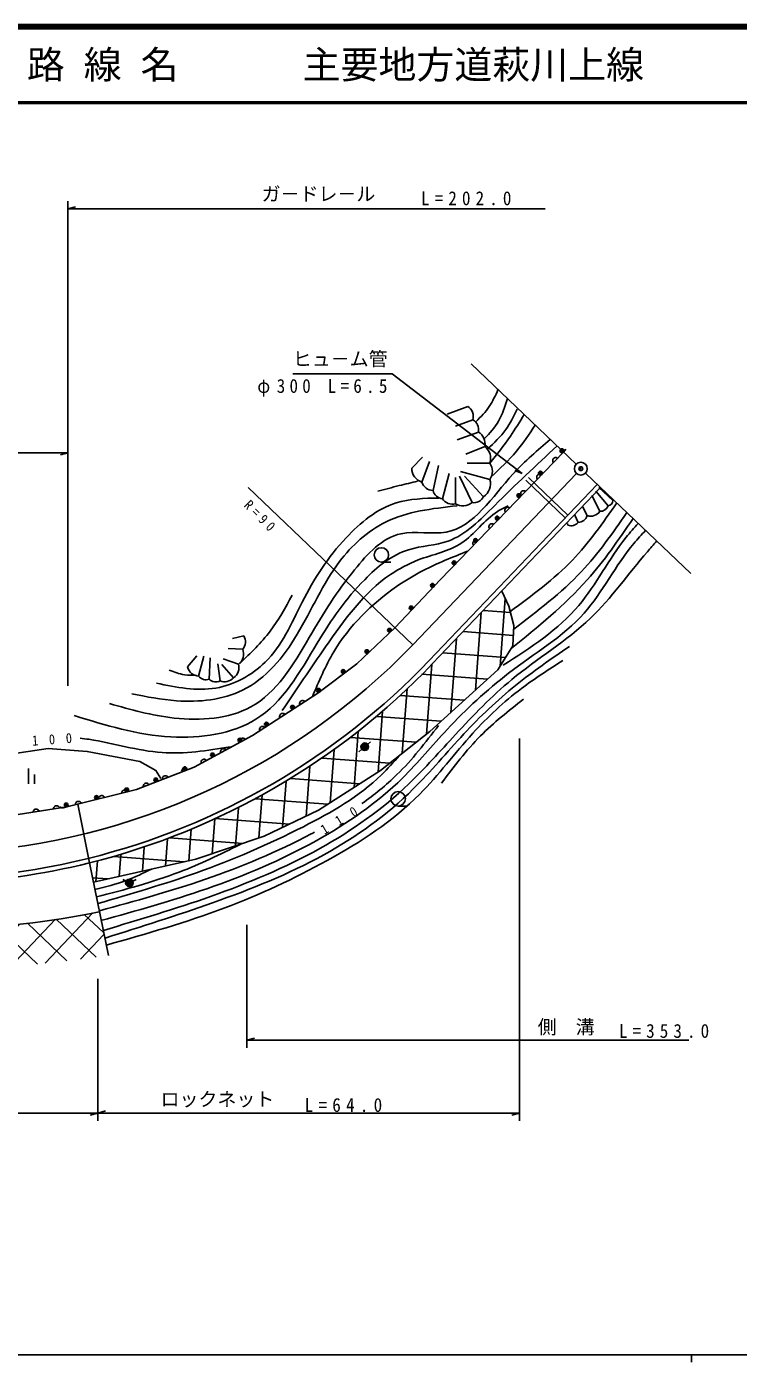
# Model space of a CAD drawing. Units: millimetres, scale not verified. Extents: x 40000 to 680000, y 20000 to 380000.
# Drawn here: x 180365 to 274158, y 204000 to 380000 of the extents above; entities that cross this region are included whole.
import ezdxf
from ezdxf.enums import TextEntityAlignment as Align

# ---------------------------------------------------------------- set-up
doc = ezdxf.new("R2010")
doc.units = ezdxf.units.MM
doc.header["$LTSCALE"] = 1000
doc.header["$PDMODE"] = 32
doc.header["$PDSIZE"] = 500
for name, color, linetype, lineweight in [('M-BGD', 7, 'Continuous', 25), ('M-TTL', 2, 'Continuous', 140), ('M-TTL-BAND', 7, 'Continuous', 25), ('M-TTL-LINE', 7, 'Continuous', 50)]:
    doc.layers.add(name, color=color, linetype=linetype, lineweight=lineweight)
doc.layers.add('M-OTRS', color=6, linetype='Continuous')
doc.layers.add('M-TTL-TXT', color=7, linetype='Continuous')
doc.styles.add('ＭＳ ゴシック', font='')
doc.styles.get('ＭＳ ゴシック').set_extended_font_data('MS Gothic')

msp = doc.modelspace()

# ---------------------------------------------------------------- hatches: boundary and pattern name
at = {"layer": 'M-BGD'}
h = msp.add_hatch(dxfattribs=at)
h.set_pattern_fill('USER', color=256, style=0, pattern_type=2)
h.set_pattern_definition([(85.71085, (827, 519625), (-2991.598, 224.37), []), (175.71085, (827, 519625), (-224.37, -2991.598), [])])
h.paths.add_polyline_path([(242982, 305623), (233866, 296068), (229081, 291371), (224848, 287729), (221173, 284906), (217268, 282216), (212969, 279590), (208317, 277092), (203001, 274631), (198013, 272629), (192828, 270890), (188628, 269812), (189160, 267253), (202661, 270302), (211682, 273335), (218808, 276746), (226995, 281977), (233514, 287131), (242459, 295243), (244430, 298426), (244582, 301080), (243900, 303657)])
h = msp.add_hatch(dxfattribs=at)
h.set_pattern_fill('USER', color=256, style=0, pattern_type=2)
h.set_pattern_definition([(226.5391, (-31369, 388208), (2177.532, -2063.578), []), (316.5391, (-31369, 388208), (2063.578, 2177.532), [])])
h.paths.add_polyline_path([(68641, 262147), (74282, 260897), (79509, 260025), (85690, 259445), (92536, 259113), (97664, 259174), (169850, 261114), (176502, 261436), (182310, 262058), (189895, 263358), (191167, 257587), (171378, 255191), (95584, 253048), (79381, 254253), (67085, 256426)])

# ---------------------------------------------------------------- linework, layer by layer
for p, q in [((185801, 293164), (185801, 356997)), ((185801, 355997), (186801, 356277)), ((185801, 355997), (248720, 355997)), ((252785, 322345), (238930, 335565)), ((238493, 329970), (235763, 328926)), ((239169, 328202), (236882, 327370)), ((239897, 326590), (237090, 325550)), ((72065, 323844), (185801, 323844)), ((185801, 323844), (184801, 323564)), ((234927, 307145), (251099, 323955)), ((234927, 307145), (251099, 323955)), ((240729, 324667), (238233, 323679)), ((251099, 323955), (251445, 324315)), ((231111, 321807), (232515, 323263)), ((232463, 319988), (233450, 322691)), ((233918, 318896), (234646, 322171)), ((241405, 322483), (238441, 322483)), ((252814, 321144), (231261, 298553)), ((235166, 317804), (236050, 321131)), ((236882, 317128), (236882, 320611)), ((239065, 317284), (237402, 320767)), ((241405, 320352), (237558, 321391)), ((240573, 318064), (238077, 320767)), ((245656, 321120), (244692, 321506)), ((251673, 315628), (246503, 320594)), ((254015, 321172), (267898, 307927)), ((209555, 319262), (231261, 298553)), ((233431, 296482), (255571, 319688)), ((233866, 296068), (256005, 319274)), ((251326, 315267), (246156, 320233)), ((257002, 316868), (255359, 318792)), ((257626, 317544), (255767, 319260)), ((255910, 316140), (254873, 318235)), ((253050, 314685), (252596, 315626)), ((254246, 315568), (253607, 316784)), ((251699, 314321), (251642, 314532)), ((227119, 309449), (228369, 309449)), ((228898, 300783), (234927, 307145)), ((208973, 299723), (207507, 299377)), ((223872, 296062), (228898, 300783)), ((208839, 297964), (206920, 298071)), ((201563, 295645), (202773, 297093)), ((203029, 294419), (203695, 297031)), ((204415, 294019), (204548, 296818)), ((205854, 293806), (205561, 296045)), ((207613, 294206), (206068, 295965)), ((208280, 296018), (206280, 296685)), ((218723, 292163), (223872, 296062)), ((210110, 286607), (218723, 292163)), ((202428, 282427), (210110, 286607)), ((225302, 285433), (225686, 285754)), ((245308, 235835), (245308, 286187)), ((224539, 284787), (224161, 284460)), ((180590, 282237), (180590, 280237)), ((194835, 279484), (202428, 282427)), ((181390, 281437), (181390, 280237)), ((185637, 277198), (194835, 279484)), ((185152, 277078), (185637, 277198)), ((188628, 269812), (187107, 277564)), ((229322, 277306), (230572, 277306)), ((188628, 269812), (191167, 257587)), ((193460, 267396), (193014, 267622)), ((194349, 267401), (194792, 267632)), ((209400, 261651), (209400, 245435)), ((189736, 235835), (189736, 254532)), ((209400, 246435), (210400, 246715)), ((209400, 246435), (267659, 246435)), ((61757, 236835), (189736, 236835)), ((189736, 236835), (188736, 236555)), ((189736, 236835), (190736, 237115)), ((189736, 236835), (245308, 236835)), ((245308, 236835), (244308, 236555))]:
    msp.add_line(p, q, dxfattribs=at)
for points in [[(245656, 321120), (228520, 334253), (215436, 334253)], [(250325, 323153), (250234, 323197), (250143, 323218), (250030, 323216), (249940, 323191), (249850, 323145), (249761, 323053), (249717, 322961), (249696, 322870), (249698, 322757), (249723, 322667), (249770, 322577)], [(248222, 320974), (248131, 321018), (248040, 321039), (247927, 321037), (247837, 321013), (247747, 320966), (247658, 320874), (247615, 320783), (247594, 320692), (247596, 320579), (247620, 320488), (247667, 320399)], [(246119, 318796), (246028, 318839), (245937, 318860), (245824, 318858), (245734, 318834), (245644, 318787), (245555, 318695), (245512, 318604), (245491, 318513), (245493, 318400), (245517, 318310), (245564, 318220)], [(244016, 316617), (243925, 316661), (243834, 316682), (243721, 316680), (243631, 316656), (243541, 316609), (243452, 316517), (243409, 316425), (243388, 316334), (243390, 316221), (243414, 316131), (243461, 316042)], [(241913, 314438), (241822, 314482), (241731, 314503), (241618, 314501), (241528, 314477), (241438, 314430), (241349, 314338), (241306, 314247), (241285, 314156), (241287, 314043), (241311, 313953), (241358, 313863)], [(239810, 312260), (239719, 312303), (239628, 312324), (239515, 312322), (239425, 312298), (239335, 312251), (239246, 312159), (239203, 312068), (239182, 311977), (239184, 311864), (239208, 311774), (239255, 311684)], [(189160, 267253), (202661, 270302), (211682, 273335), (218808, 276746), (226995, 281977), (233514, 287131), (242460, 295243), (244430, 298426), (244582, 301080), (243900, 303657), (242982, 305623)], [(72448, 276144), (80444, 274461), (86624, 273666), (97220, 273402), (169462, 275226), (177573, 275933), (185637, 277198), (194835, 279484), (202428, 282427), (210110, 286607), (218723, 292163)], [(217040, 291077), (216961, 291140), (216877, 291181), (216767, 291205), (216673, 291202), (216575, 291177), (216468, 291108), (216404, 291029), (216363, 290945), (216339, 290834), (216342, 290741), (216368, 290643)], [(214402, 289375), (214323, 289439), (214240, 289480), (214129, 289504), (214036, 289501), (213938, 289476), (213830, 289406), (213767, 289327), (213726, 289244), (213702, 289133), (213705, 289040), (213730, 288942)], [(211765, 287674), (211686, 287738), (211602, 287779), (211492, 287803), (211398, 287800), (211300, 287774), (211193, 287705), (211130, 287626), (211088, 287542), (211064, 287432), (211068, 287339), (211093, 287241)], [(209181, 286101), (209107, 286170), (209027, 286218), (208918, 286250), (208825, 286254), (208725, 286236), (208613, 286175), (208544, 286101), (208497, 286020), (208465, 285912), (208461, 285819), (208478, 285719)], [(162794, 275197), (166259, 278470), (170110, 281422), (177618, 284054), (183202, 284888), (188336, 284503), (195267, 283155), (197385, 282000), (198027, 280909)], [(204060, 283315), (203986, 283384), (203906, 283432), (203797, 283464), (203704, 283467), (203604, 283450), (203492, 283389), (203423, 283315), (203375, 283234), (203343, 283126), (203339, 283032), (203357, 282933)], [(206621, 284708), (206547, 284777), (206466, 284825), (206358, 284857), (206264, 284861), (206165, 284843), (206052, 284782), (205983, 284708), (205936, 284627), (205904, 284519), (205900, 284426), (205918, 284326)], [(201536, 282081), (201471, 282159), (201397, 282217), (201294, 282262), (201202, 282278), (201101, 282273), (200982, 282227), (200904, 282163), (200846, 282089), (200801, 281985), (200785, 281893), (200790, 281792)], [(196473, 280119), (196409, 280197), (196335, 280254), (196232, 280300), (196140, 280316), (196039, 280311), (195919, 280265), (195841, 280200), (195784, 280127), (195738, 280023), (195723, 279931), (195727, 279830)], [(199004, 281100), (198940, 281178), (198866, 281236), (198763, 281281), (198671, 281297), (198570, 281292), (198450, 281246), (198372, 281181), (198315, 281108), (198270, 281004), (198254, 280912), (198259, 280811)], [(190624, 278438), (190570, 278523), (190504, 278589), (190407, 278648), (190318, 278675), (190217, 278683), (190093, 278652), (190007, 278598), (189941, 278532), (189883, 278435), (189856, 278346), (189848, 278245)], [(193690, 279200), (193636, 279285), (193570, 279351), (193473, 279410), (193384, 279437), (193283, 279445), (193159, 279414), (193073, 279360), (193007, 279294), (192949, 279197), (192922, 279108), (192914, 279007)], [(182000, 276628), (181954, 276717), (181894, 276789), (181802, 276856), (181716, 276891), (181616, 276907), (181490, 276888), (181400, 276841), (181328, 276781), (181261, 276690), (181226, 276603), (181210, 276504)], [(184688, 277049), (184642, 277139), (184582, 277211), (184490, 277278), (184404, 277313), (184304, 277329), (184178, 277309), (184088, 277263), (184016, 277203), (183950, 277112), (183915, 277025), (183898, 276925)], [(185152, 277078), (185074, 277058), (185023, 277056), (184958, 277071), (184912, 277090), (184873, 277122), (184829, 277173), (184808, 277219), (184800, 277248)], [(187558, 277676), (187504, 277761), (187438, 277827), (187341, 277886), (187252, 277913), (187151, 277921), (187027, 277890), (186941, 277836), (186875, 277770), (186817, 277673), (186790, 277584), (186782, 277483)]]:
    msp.add_lwpolyline(points, dxfattribs=at)
for centre, radius in [((250919, 324128), 250), ((250919, 324128), 150), ((250919, 324128), 50), ((253400, 321759), 850), ((248074, 321171), 250), ((248074, 321171), 150), ((248074, 321171), 50), ((253400, 321759), 34), ((245229, 318214), 250), ((245229, 318214), 150), ((245229, 318214), 50), ((242385, 315257), 250), ((242385, 315257), 150), ((242385, 315257), 50), ((239540, 312301), 250), ((239540, 312301), 150), ((239540, 312301), 50), ((227119, 310399), 950), ((236695, 309344), 250), ((236695, 309344), 150), ((236695, 309344), 50), ((233856, 306379), 250), ((233856, 306379), 150), ((233856, 306379), 50), ((231034, 303401), 250), ((231034, 303401), 150), ((231034, 303401), 50), ((228192, 300463), 250), ((228192, 300463), 150), ((228192, 300463), 50), ((225202, 297654), 250), ((225202, 297654), 150), ((225202, 297654), 50), ((222091, 295027), 250), ((222091, 295027), 150), ((222091, 295027), 50), ((218821, 292550), 250), ((218821, 292550), 150), ((218821, 292550), 50), ((215401, 290317), 250), ((215401, 290317), 150), ((215401, 290317), 50), ((211953, 288093), 250), ((211953, 288093), 150), ((211953, 288093), 50), ((208455, 285991), 250), ((208455, 285991), 150), ((208455, 285991), 50), ((224917, 285113), 500), ((224917, 285113), 440), ((224917, 285113), 380), ((224917, 285113), 320), ((224917, 285113), 260), ((224917, 285113), 200), ((224917, 285113), 140), ((224917, 285113), 80), ((224917, 285113), 20), ((204851, 284030), 250), ((204851, 284030), 150), ((204851, 284030), 50), ((201210, 282224), 250), ((201210, 282224), 150), ((201210, 282224), 50), ((197385, 280741), 250), ((197385, 280741), 150), ((197385, 280741), 50), ((189559, 278431), 250), ((189559, 278431), 150), ((189559, 278431), 50), ((193541, 279420), 250), ((193541, 279420), 150), ((193541, 279420), 50), ((229322, 278256), 950), ((185577, 277441), 250), ((185577, 277441), 150), ((185577, 277441), 50), ((193906, 267169), 500), ((193906, 267169), 440), ((193906, 267169), 380), ((193906, 267169), 320), ((193906, 267169), 260), ((193906, 267169), 200), ((193906, 267169), 140), ((193906, 267169), 80), ((193906, 267169), 20)]:
    msp.add_circle(centre, radius, dxfattribs=at)
for centre, radius, start, end in [((237653, 328635), 1577, 344.0546, 57.7944), ((238459, 326911), 1474, 347.43466, 61.17444), ((239031, 325074), 1746, 346.51532, 60.25513), ((239611, 323124), 1905, 340.32864, 54.06845), ((239984, 321417), 1776, 323.1301, 36.8699), ((233000, 321799), 1889, 179.73718, 253.47697), ((239464, 319762), 2028, 303.147, 16.88679), ((233918, 320412), 1516, 196.26021, 270), ((235270, 319182), 1382, 191.94418, 265.68398), ((236474, 318610), 1537, 211.62866, 285.36847), ((237869, 318662), 1824, 237.21571, 310.95552), ((239299, 318679), 1414, 260.47998, 334.21977), ((255970, 317232), 1094, 266.82018, 340.55997), ((256863, 317622), 766, 280.42072, 354.16051), ((253059, 315924), 1239, 269.59933, 343.33913), ((254697, 316964), 1466, 252.10051, 325.84031), ((252132, 315404), 1167, 248.19859, 321.93839), ((207733, 298933), 1470, 318.79779, 32.53758), ((166484, 361035), 90000, 273.35066, 316.03299), ((207262, 297364), 1687, 307.0811, 20.82089), ((165929, 361035), 93400, 283.95119, 316.27951), ((165923, 361028), 94000, 283.97781, 316.28549), ((206738, 295556), 1609, 302.94431, 16.6841), ((203113, 296010), 1593, 193.22223, 266.96201), ((203988, 295143), 1202, 217.03929, 290.77908), ((205277, 294872), 1212, 224.70314, 298.44293), ((206467, 295179), 1503, 245.93437, 319.67416), ((165938, 361037), 93400, 272.29187, 283.94576), ((165962, 361038), 94000, 272.27225, 283.9532), ((167686, 371093), 110000, 271.12753, 281.64815)]:
    msp.add_arc(centre, radius, start, end, dxfattribs=at)
for points, knots in [([(239603, 327970), (240226, 328598), (240849, 329226), (241337, 329947), (241801, 330633), (242143, 331403), (242485, 332173)], [0, 0, 0, 0, 1, 1, 1, 2, 2, 2, 2]), ([(243726, 330988), (243407, 329952), (243087, 328915), (242551, 328005), (242059, 327171), (241386, 326443), (240713, 325716)], [0, 0, 0, 0, 1, 1, 1, 2, 2, 2, 2]), ([(241105, 324346), (241969, 325159), (242832, 325973), (243514, 326921), (244103, 327740), (244556, 328659), (245009, 329579)], [0, 0, 0, 0, 1, 1, 1, 2, 2, 2, 2]), ([(241406, 322490), (242338, 323648), (243270, 324807), (244111, 326028), (244752, 326957), (245340, 327923), (245927, 328888)], [0, 0, 0, 0, 1, 1, 1, 2, 2, 2, 2]), ([(247383, 327500), (246599, 326316), (245814, 325132), (244909, 324051), (243899, 322845), (242740, 321766), (241580, 320687)], [0, 0, 0, 0, 1, 1, 1, 2, 2, 2, 2]), ([(186616, 289226), (190766, 287944), (194916, 286662), (199382, 286413), (203289, 286195), (207437, 286768), (210579, 288739), (214109, 290954), (216369, 294935), (218639, 298747), (220517, 301828), (222412, 304670), (224914, 307131), (226551, 308850), (228473, 310386), (230702, 311080), (232390, 311606), (234258, 311642), (235895, 312216), (238278, 313052), (240169, 315032), (242047, 316910), (244804, 319668), (247534, 322210), (250264, 324751)], [0, 0, 0, 0, 1, 1, 1, 2, 2, 2, 3, 3, 3, 4, 4, 4, 5, 5, 5, 6, 6, 6, 7, 7, 7, 8, 8, 8, 8]), ([(191297, 290793), (194064, 290009), (196831, 289225), (199790, 288900), (203265, 288518), (207005, 288770), (209905, 290361), (213293, 292219), (215535, 295905), (217586, 299503), (219473, 302682), (221227, 305601), (223591, 308428), (225250, 310564), (227239, 312644), (229703, 313188), (231596, 313594), (233787, 313068), (235654, 313405), (239323, 314067), (241743, 318063), (244487, 321080), (246048, 322796), (247714, 324196), (249379, 325595)], [0, 0, 0, 0, 1, 1, 1, 2, 2, 2, 3, 3, 3, 4, 4, 4, 5, 5, 5, 6, 6, 6, 7, 7, 7, 8, 8, 8, 8]), ([(226651, 318780), (227591, 319035), (228531, 319290), (229476, 319528), (230277, 319730), (231081, 319920), (231885, 320109)], [0, 0, 0, 0, 1, 1, 1, 2, 2, 2, 2]), ([(194218, 292092), (196160, 291703), (198103, 291315), (200114, 291172), (203088, 290962), (206212, 291289), (208823, 292579), (211869, 294083), (214215, 296896), (216018, 299935), (217986, 303191), (219344, 306566), (221589, 309510), (223207, 311630), (225285, 313526), (227648, 314703), (230523, 316135), (233819, 316501), (237114, 316867)], [0, 0, 0, 0, 1, 1, 1, 2, 2, 2, 3, 3, 3, 4, 4, 4, 5, 5, 5, 6, 6, 6, 6]), ([(197464, 293498), (200098, 292952), (202732, 292405), (205307, 292849), (207706, 293263), (210053, 294536), (211798, 296257), (214008, 298435), (215254, 301332), (216667, 304155), (218246, 307282), (220069, 310105), (222455, 312647), (224322, 314637), (226535, 316455), (229054, 317245), (230828, 317801), (232754, 317848), (234680, 317894)], [0, 0, 0, 0, 1, 1, 1, 2, 2, 2, 3, 3, 3, 4, 4, 4, 5, 5, 5, 6, 6, 6, 6]), ([(214026, 289874), (215915, 292658), (217804, 295443), (219757, 298263), (222222, 301823), (224790, 305439), (228313, 307816), (229446, 308580), (230677, 309216), (231968, 309726), (233912, 310462), (236025, 310854), (237699, 311969), (239412, 313110), (240666, 315008), (242434, 316122), (242882, 316405), (243364, 316637), (243846, 316870)], [0, 0, 0, 0, 1, 1, 1, 2, 2, 2, 3, 3, 3, 4, 4, 4, 5, 5, 5, 6, 6, 6, 6]), ([(244093, 302926), (246980, 305048), (249867, 307170), (252309, 309724), (254488, 312001), (256312, 314621), (258136, 317240)], [0, 0, 0, 0, 1, 1, 1, 2, 2, 2, 2]), ([(244200, 298054), (247734, 300904), (251269, 303754), (254248, 307111), (256469, 309614), (258381, 312398), (260293, 315182)], [0, 0, 0, 0, 1, 1, 1, 2, 2, 2, 2]), ([(244556, 300617), (247695, 302993), (250834, 305370), (253489, 308207), (255709, 310578), (257591, 313271), (259473, 315965)], [0, 0, 0, 0, 1, 1, 1, 2, 2, 2, 2]), ([(190150, 262200), (194832, 263508), (199515, 264816), (204104, 266406), (209060, 268124), (213906, 270172), (218515, 272727), (222633, 275010), (226561, 277697), (229892, 280986), (231956, 283025), (233797, 285283), (235792, 287391), (238277, 290082), (240972, 292559), (243882, 294807), (247269, 297402), (251046, 299598), (253826, 302729), (256296, 305511), (257980, 309031), (260400, 311915), (260891, 312500), (261412, 313059), (261933, 313618)], [0, 0, 0, 0, 1, 1, 1, 2, 2, 2, 3, 3, 3, 4, 4, 4, 5, 5, 5, 6, 6, 6, 7, 7, 7, 8, 8, 8, 8]), ([(243175, 295854), (246809, 298199), (250443, 300544), (253143, 303746), (255462, 306496), (257092, 309878), (259373, 312717), (259879, 313346), (260416, 313949), (260954, 314552)], [0, 0, 0, 0, 1, 1, 1, 2, 2, 2, 3, 3, 3, 3]), ([(190476, 260916), (195212, 262331), (199947, 263746), (204610, 265395), (209558, 267145), (214424, 269157), (219021, 271716), (223251, 274070), (227254, 276886), (230735, 280227), (232889, 282288), (234852, 284534), (236887, 286717), (239225, 289277), (241637, 291763), (244303, 293964), (247680, 296762), (251519, 299045), (254669, 302055), (257433, 304695), (259666, 307896), (262170, 310819), (262574, 311291), (262985, 311756), (263397, 312221)], [0, 0, 0, 0, 1, 1, 1, 2, 2, 2, 3, 3, 3, 4, 4, 4, 5, 5, 5, 6, 6, 6, 7, 7, 7, 8, 8, 8, 8]), ([(218022, 291710), (218873, 293733), (219724, 295756), (220847, 297630), (222889, 301041), (225830, 303960), (229123, 306231), (230254, 307011), (231427, 307714), (232639, 308340), (234523, 309313), (236502, 310098), (238481, 310883)], [0, 0, 0, 0, 1, 1, 1, 2, 2, 2, 3, 3, 3, 4, 4, 4, 4]), ([(208460, 296104), (209870, 297454), (211279, 298805), (212447, 300340), (213563, 301806), (214459, 303440), (215355, 305075)], [0, 0, 0, 0, 1, 1, 1, 2, 2, 2, 2]), ([(190687, 259896), (195429, 261393), (200170, 262891), (204863, 264552), (209885, 266330), (214851, 268297), (219527, 270873), (223816, 273236), (227861, 276113), (231325, 279553), (233660, 281858), (235744, 284398), (237983, 286801), (240112, 289086), (242382, 291247), (244809, 293206), (247077, 295037), (249483, 296692), (251888, 298346)], [0, 0, 0, 0, 1, 1, 1, 2, 2, 2, 3, 3, 3, 4, 4, 4, 5, 5, 5, 6, 6, 6, 6]), ([(190879, 258974), (196128, 260469), (201377, 261964), (206464, 263878), (211090, 265619), (215582, 267706), (219948, 270114), (224368, 272553), (228659, 275321), (232168, 278879), (234657, 281387), (236775, 284255), (239163, 286885), (241118, 289039), (243254, 291034), (245567, 292784), (247325, 294114), (249185, 295303), (251045, 296492)], [0, 0, 0, 0, 1, 1, 1, 2, 2, 2, 3, 3, 3, 4, 4, 4, 5, 5, 5, 6, 6, 6, 6]), ([(199157, 295190), (199814, 294951), (200471, 294713), (201151, 294608), (201668, 294529), (202198, 294527), (202729, 294525)], [0, 0, 0, 0, 1, 1, 1, 2, 2, 2, 2]), ([(235035, 280321), (236664, 282483), (238294, 284646), (240185, 286551), (241921, 288301), (243877, 289835), (245833, 291369)], [0, 0, 0, 0, 1, 1, 1, 2, 2, 2, 2]), ([(224524, 277615), (226176, 278772), (227741, 280036), (229169, 281439), (231177, 283414), (232914, 285666), (234651, 287918)], [0, 0, 0, 0, 1, 1, 1, 2, 2, 2, 2]), ([(187402, 286242), (187791, 286201), (188180, 286150), (188567, 286092), (191819, 285605), (194983, 284572), (198202, 284348), (201162, 284142), (204168, 284619), (207173, 285096)], [0, 0, 0, 0, 1, 1, 1, 2, 2, 2, 3, 3, 3, 3]), ([(189740, 264460), (194111, 265728), (198483, 266995), (202756, 268513), (207559, 270220), (212238, 272243), (216830, 274581), (220527, 276463), (224168, 278549), (227111, 281407), (227942, 282214), (228718, 283083), (229493, 283952)], [0, 0, 0, 0, 1, 1, 1, 2, 2, 2, 3, 3, 3, 4, 4, 4, 4]), ([(189941, 263493), (194635, 264780), (199329, 266068), (203917, 267650), (208694, 269297), (213357, 271263), (217872, 273631), (218017, 273707), (218161, 273783), (218306, 273860)], [0, 0, 0, 0, 1, 1, 1, 2, 2, 2, 3, 3, 3, 3]), ([(189561, 265318), (193251, 266278), (196941, 267237), (200480, 268597), (203209, 269646), (205848, 270934), (208487, 272221)], [0, 0, 0, 0, 1, 1, 1, 2, 2, 2, 2]), ([(189360, 266288), (190753, 266645), (192146, 267002), (193486, 267502), (194625, 267927), (195725, 268456), (196826, 268984)], [0, 0, 0, 0, 1, 1, 1, 2, 2, 2, 2])]:
    msp.add_open_spline(points, degree=3, knots=knots, dxfattribs=at)
at = {"layer": 'M-OTRS'}
msp.add_point((253400, 321759), dxfattribs=at)
at = {"layer": 'M-TTL'}
msp.add_line((680000, 380000), (40000, 380000), dxfattribs=at)
at = {"layer": 'M-TTL-BAND'}
for p, q in [((40000, 205000), (579000, 205000)), ((268000, 205000), (268000, 204000))]:
    msp.add_line(p, q, dxfattribs=at)
at = {"layer": 'M-TTL-LINE'}
msp.add_line((40000, 370000), (680000, 370000), dxfattribs=at)

# ---------------------------------------------------------------- texts
at = {"layer": 'M-BGD', "style": 'ＭＳ ゴシック'}
for s, p in [('ガ－ドレ－ル', (211323, 356497)), ('ヒュ－ム管', (215436, 334753)), ('側\u3000溝', (247724, 246725)), ('ロックネット', (198002, 237205))]:
    msp.add_text(s, height=1833, dxfattribs=at).set_placement(p, align=Align.BOTTOM_LEFT)
at = {"layer": 'M-BGD', "char_height": 1833, "attachment_point": 7, "style": 'ＭＳ ゴシック'}
for s, insert in [('\\T1.6;\\W0.9;L=202.0', (232350, 356452)), ('\\T1.5;\\W0.9;φ300\\~L=6.5', (210758, 331251)), ('\\T1.6;\\W0.9;L=353.0', (258422, 246725)), ('\\T1.62;\\W0.9;L=64.0', (217008, 236964))]:
    msp.add_mtext(s, dxfattribs=dict(at, insert=insert))
at = {"layer": 'M-BGD', "char_height": 1320, "attachment_point": 7, "style": 'ＭＳ ゴシック'}
for s, insert, rotation in [('\\T1.67;\\W0.9;R=90', (208886, 316812), 315), ('\\T2.76;\\W0.9;100', (181118, 285224), 4.2), ('\\T2.76;\\W0.9;110', (219610, 273477), 30.9)]:
    msp.add_mtext(s, dxfattribs=dict(at, insert=insert, rotation=rotation))
at = {"layer": 'M-TTL-TXT', "style": 'ＭＳ ゴシック'}
for s, p in [('路 線 名', (180380, 375000)), ('主要地方道萩川上線', (216734, 375000))]:
    msp.add_text(s, height=3666, dxfattribs=at).set_placement(p, align=Align.MIDDLE_LEFT)

doc.saveas('drawing.dxf')
